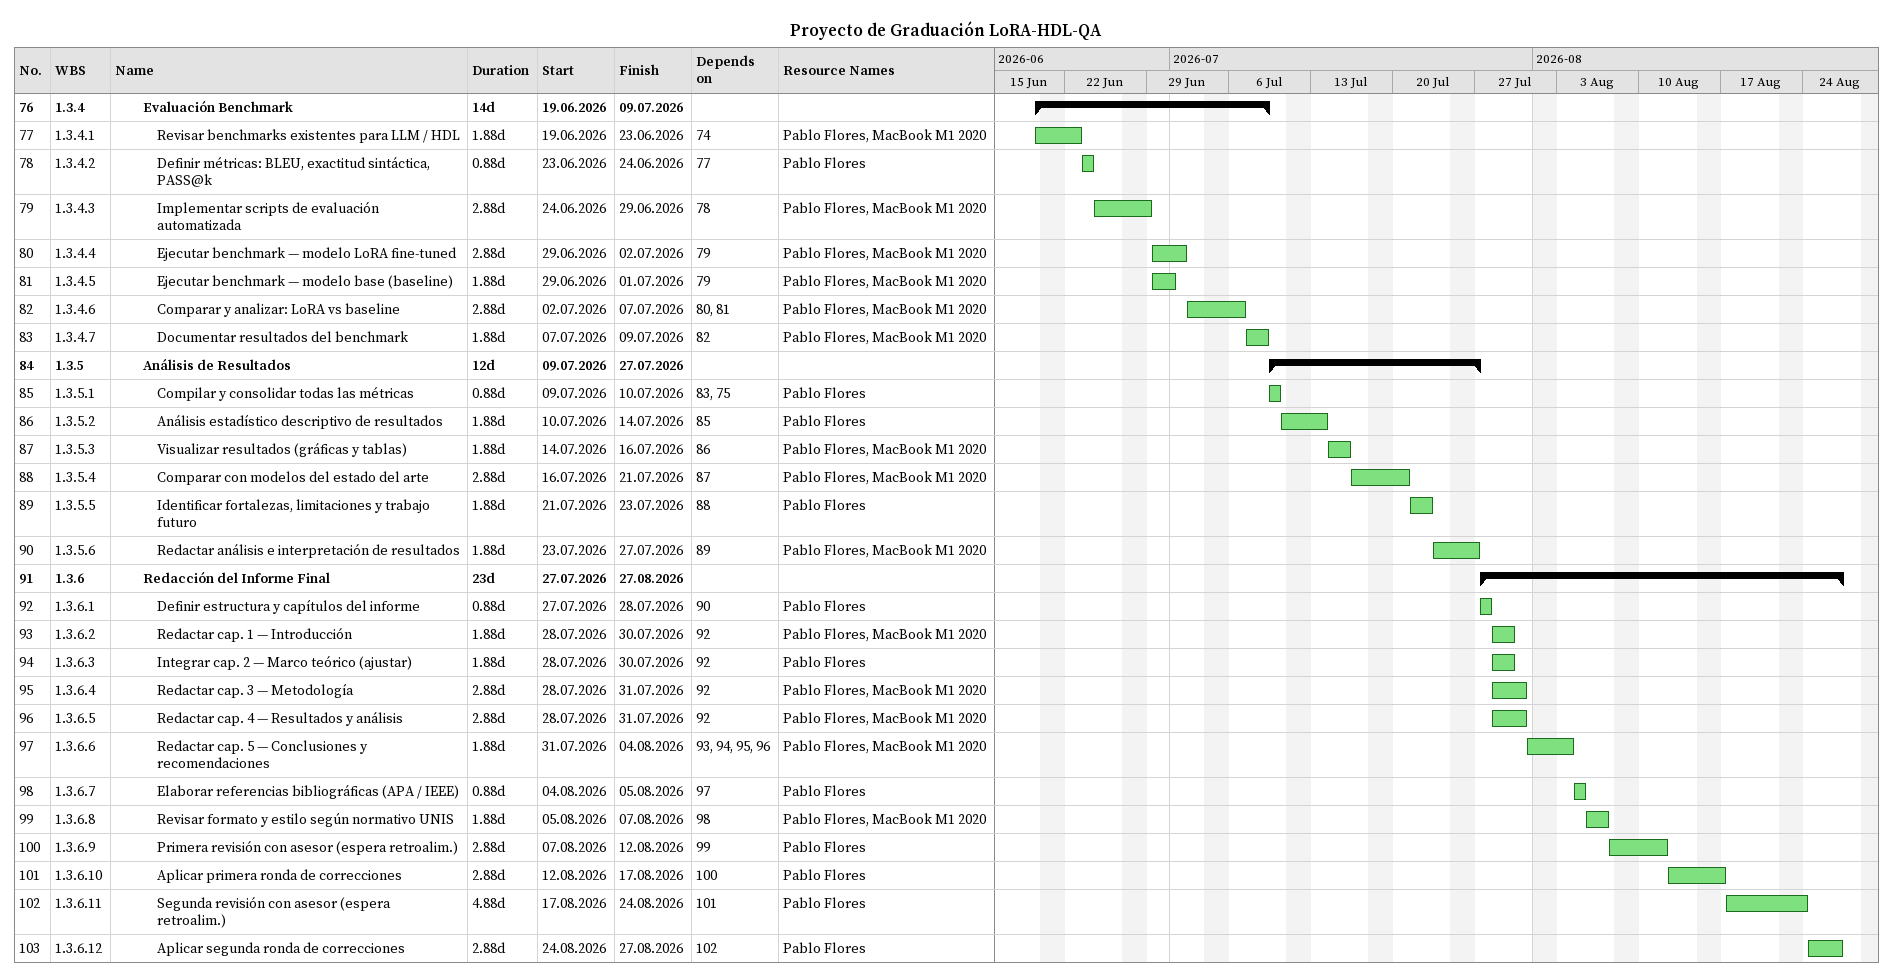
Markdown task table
Proyecto de Graduación LoRA-HDL-QA

| ID | WBS | Task | Duration | Start | Finish | Predecessors | Resources |
|---|---|---|---|---|---|---|---|
| 76 | 1.3.4 | **Evaluación Benchmark** | 14d | 2026-06-19 | 2026-07-09 |  |  |
| 77 | 1.3.4.1 | Revisar benchmarks existentes para LLM / HDL | 1.88d | 2026-06-19 | 2026-06-23 | 74 | Pablo Flores, MacBook M1 2020 |
| 78 | 1.3.4.2 | Definir métricas: BLEU, exactitud sintáctica, PASS@k | 0.88d | 2026-06-23 | 2026-06-24 | 77 | Pablo Flores |
| 79 | 1.3.4.3 | Implementar scripts de evaluación automatizada | 2.88d | 2026-06-24 | 2026-06-29 | 78 | Pablo Flores, MacBook M1 2020 |
| 80 | 1.3.4.4 | Ejecutar benchmark — modelo LoRA fine-tuned | 2.88d | 2026-06-29 | 2026-07-02 | 79 | Pablo Flores, MacBook M1 2020 |
| 81 | 1.3.4.5 | Ejecutar benchmark — modelo base (baseline) | 1.88d | 2026-06-29 | 2026-07-01 | 79 | Pablo Flores, MacBook M1 2020 |
| 82 | 1.3.4.6 | Comparar y analizar: LoRA vs baseline | 2.88d | 2026-07-02 | 2026-07-07 | 80, 81 | Pablo Flores, MacBook M1 2020 |
| 83 | 1.3.4.7 | Documentar resultados del benchmark | 1.88d | 2026-07-07 | 2026-07-09 | 82 | Pablo Flores, MacBook M1 2020 |
| 84 | 1.3.5 | **Análisis de Resultados** | 12d | 2026-07-09 | 2026-07-27 |  |  |
| 85 | 1.3.5.1 | Compilar y consolidar todas las métricas | 0.88d | 2026-07-09 | 2026-07-10 | 83, 75 | Pablo Flores |
| 86 | 1.3.5.2 | Análisis estadístico descriptivo de resultados | 1.88d | 2026-07-10 | 2026-07-14 | 85 | Pablo Flores |
| 87 | 1.3.5.3 | Visualizar resultados (gráficas y tablas) | 1.88d | 2026-07-14 | 2026-07-16 | 86 | Pablo Flores, MacBook M1 2020 |
| 88 | 1.3.5.4 | Comparar con modelos del estado del arte | 2.88d | 2026-07-16 | 2026-07-21 | 87 | Pablo Flores, MacBook M1 2020 |
| 89 | 1.3.5.5 | Identificar fortalezas, limitaciones y trabajo futuro | 1.88d | 2026-07-21 | 2026-07-23 | 88 | Pablo Flores |
| 90 | 1.3.5.6 | Redactar análisis e interpretación de resultados | 1.88d | 2026-07-23 | 2026-07-27 | 89 | Pablo Flores, MacBook M1 2020 |
| 91 | 1.3.6 | **Redacción del Informe Final** | 23d | 2026-07-27 | 2026-08-27 |  |  |
| 92 | 1.3.6.1 | Definir estructura y capítulos del informe | 0.88d | 2026-07-27 | 2026-07-28 | 90 | Pablo Flores |
| 93 | 1.3.6.2 | Redactar cap. 1 — Introducción | 1.88d | 2026-07-28 | 2026-07-30 | 92 | Pablo Flores, MacBook M1 2020 |
| 94 | 1.3.6.3 | Integrar cap. 2 — Marco teórico (ajustar) | 1.88d | 2026-07-28 | 2026-07-30 | 92 | Pablo Flores |
| 95 | 1.3.6.4 | Redactar cap. 3 — Metodología | 2.88d | 2026-07-28 | 2026-07-31 | 92 | Pablo Flores, MacBook M1 2020 |
| 96 | 1.3.6.5 | Redactar cap. 4 — Resultados y análisis | 2.88d | 2026-07-28 | 2026-07-31 | 92 | Pablo Flores, MacBook M1 2020 |
| 97 | 1.3.6.6 | Redactar cap. 5 — Conclusiones y recomendaciones | 1.88d | 2026-07-31 | 2026-08-04 | 93, 94, 95, 96 | Pablo Flores, MacBook M1 2020 |
| 98 | 1.3.6.7 | Elaborar referencias bibliográficas (APA / IEEE) | 0.88d | 2026-08-04 | 2026-08-05 | 97 | Pablo Flores |
| 99 | 1.3.6.8 | Revisar formato y estilo según normativo UNIS | 1.88d | 2026-08-05 | 2026-08-07 | 98 | Pablo Flores, MacBook M1 2020 |
| 100 | 1.3.6.9 | Primera revisión con asesor (espera retroalim.) | 2.88d | 2026-08-07 | 2026-08-12 | 99 | Pablo Flores |
| 101 | 1.3.6.10 | Aplicar primera ronda de correcciones | 2.88d | 2026-08-12 | 2026-08-17 | 100 | Pablo Flores |
| 102 | 1.3.6.11 | Segunda revisión con asesor (espera retroalim.) | 4.88d | 2026-08-17 | 2026-08-24 | 101 | Pablo Flores |
| 103 | 1.3.6.12 | Aplicar segunda ronda de correcciones | 2.88d | 2026-08-24 | 2026-08-27 | 102 | Pablo Flores |
